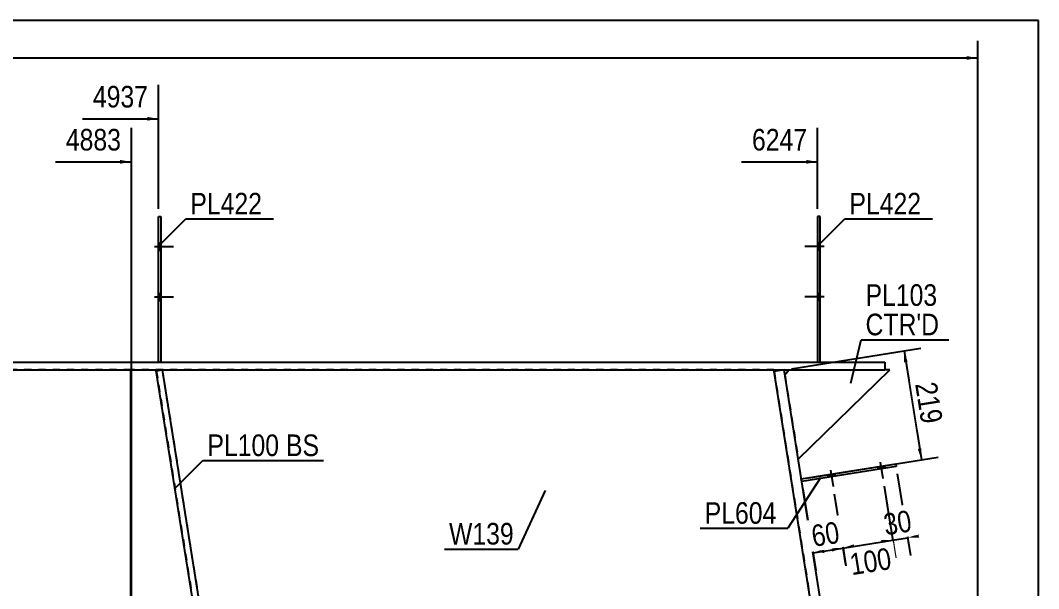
# Model space of a CAD drawing. Header units: millimetres. Extents: x -346 to 56, y -191 to 86.
# Drawn here: x -78.5 to 56.4, y 11 to 86.3 of the extents above; entities that cross this region are included whole.
import ezdxf

# ---------------------------------------------------------------- set-up
doc = ezdxf.new("R2010")
doc.units = ezdxf.units.MM
doc.linetypes.add('DXK_LINE_DOT1', pattern=[1.8814, 0.9407, -0.9407])
doc.styles.add('Arial Narrow', font='ARIALN.TTF', dxfattribs={"height": 0.2})

# ---------------------------------------------------------------- blocks, each defined once
blk = doc.blocks.new('Unknown-623384984-1210')
at = {"color": 5, "linetype": 'Continuous'}
for p, q in [((56.42, 86.29), (-343.58, 86.29)), ((56.42, -190.71), (56.42, 86.29))]:
    blk.add_line(p, q, dxfattribs=at)
blk = doc.blocks.new('Part-623384984-1650 - 1231')
at = {"color": 2, "linetype": 'Continuous'}
for p, q in [((22.79, 39.34), (23.35, 40)), ((24.57, 28.15), (36.69, 40)), ((36.69, 40), (36.03, 40))]:
    blk.add_line(p, q, dxfattribs=at)
at = {"color": 7, "linetype": 'DXK_LINE_DOT1'}
for p, q in [((22.79, 39.34), (24.57, 28.15)), ((23.35, 40), (36.03, 40))]:
    blk.add_line(p, q, dxfattribs=at)
blk = doc.blocks.new('Part-623384984-1256 - 1231')
at = {"color": 2, "linetype": 'Continuous'}
for p, q in [((-63.82, -40), (-63.82, 40)), ((21.37, 39.78), (21.34, 40))]:
    blk.add_line(p, q, dxfattribs=at)
at = {"color": 7, "linetype": 'DXK_LINE_DOT1'}
for p, q in [((21.34, 40), (-63.82, 40)), ((21.37, 39.78), (31.64, -24.82)), ((31.64, -24.82), (-63.82, -40))]:
    blk.add_line(p, q, dxfattribs=at)
blk = doc.blocks.new('Part-623384984-1278 - 1231')
at = {"color": 2, "linetype": 'Continuous'}
for p, q in [((-60.16, 41), (-60.16, 60.33)), ((-60.16, 60.33), (-59.83, 60.33)), ((-59.83, 60.33), (-59.83, 41))]:
    blk.add_line(p, q, dxfattribs=at)
at = {"color": 7, "linetype": 'DXK_LINE_DOT1'}
blk.add_line((-59.83, 41), (-60.16, 41), dxfattribs=at)
blk = doc.blocks.new('Part-623384984-1553 - 1231')
at = {"color": 2, "linetype": 'Continuous'}
for p, q in [((-60.46, 39.87), (-59.67, 40)), ((-48.15, -37.51), (-60.46, 39.87)), ((-59.67, 40), (-47.36, -37.38))]:
    blk.add_line(p, q, dxfattribs=at)
blk = doc.blocks.new('Part-623384984-1774 - 1231')
at = {"color": 2, "linetype": 'Continuous'}
for p, q in [((27.47, 60.33), (27.14, 60.33)), ((27.14, 60.33), (27.14, 41)), ((27.47, 41), (27.47, 60.33))]:
    blk.add_line(p, q, dxfattribs=at)
at = {"color": 7, "linetype": 'DXK_LINE_DOT1'}
blk.add_line((27.14, 41), (27.47, 41), dxfattribs=at)
blk = doc.blocks.new('Part-623384984-1443 - 1231')
at = {"color": 2, "linetype": 'Continuous'}
for p, q in [((-178.66, 41), (36.03, 41)), ((36.03, 41), (36.03, 40)), ((-178.66, 40), (36.03, 40))]:
    blk.add_line(p, q, dxfattribs=at)
blk = doc.blocks.new('Part-623384984-1487 - 1231')
at = {"color": 2, "linetype": 'Continuous'}
blk.add_line((-189.31, 40), (-189.31, -20), dxfattribs=at)
at = {"color": 7, "linetype": 'DXK_LINE_DOT1'}
for p, q in [((-63.82, 40), (-189.31, 40)), ((-63.82, -40), (-63.82, 40)), ((-189.31, -20), (-63.82, -40))]:
    blk.add_line(p, q, dxfattribs=at)
blk = doc.blocks.new('Part-623384984-1575 - 1231')
at = {"color": 7, "linetype": 'DXK_LINE_DOT1'}
for p, q in [((-59.67, 40), (-60.46, 39.87)), ((-60.46, 39.87), (-48.15, -37.51)), ((-59.67, 40), (-47.36, -37.38))]:
    blk.add_line(p, q, dxfattribs=at)
blk = doc.blocks.new('Part-623384984-1597 - 1231')
at = {"color": 2, "linetype": 'Continuous'}
for p, q in [((22.69, 39.99), (21.37, 39.78)), ((31.64, -24.82), (21.37, 39.78)), ((32.96, -24.61), (22.69, 39.99))]:
    blk.add_line(p, q, dxfattribs=at)
at = {"color": 7, "linetype": 'DXK_LINE_DOT1'}
blk.add_line((32.96, -24.61), (31.64, -24.82), dxfattribs=at)
blk = doc.blocks.new('Bolt-623384984-1839 - 1231')
at = {"linetype": 'Continuous'}
for points in [[(-59.83, 55.87), (-59.83, 56.8), (-60.16, 56.8), (-60.16, 55.87)], [(-59.83, 55.87), (-59.83, 56.8), (-60.16, 56.8), (-60.16, 55.87)], [(-59.83, 49.2), (-59.83, 50.13), (-60.16, 50.13), (-60.16, 49.2)], [(-59.83, 49.2), (-59.83, 50.13), (-60.16, 50.13), (-60.16, 49.2)]]:
    blk.add_hatch(color=3, dxfattribs=at).paths.add_polyline_path(points)
at = {"color": 3, "linetype": 'Continuous'}
for p, q in [((-60.16, 56.8), (-59.83, 56.8)), ((-60.16, 56.8), (-59.83, 56.8)), ((-60.7, 56.33), (-58.16, 56.33)), ((-60.7, 56.33), (-58.16, 56.33)), ((-60.16, 55.87), (-59.83, 55.87)), ((-60.16, 55.87), (-59.83, 55.87)), ((-60.16, 50.13), (-59.83, 50.13)), ((-60.16, 50.13), (-59.83, 50.13)), ((-60.7, 49.67), (-58.16, 49.67)), ((-60.7, 49.67), (-58.16, 49.67)), ((-60.16, 49.2), (-59.83, 49.2)), ((-60.16, 49.2), (-59.83, 49.2))]:
    blk.add_line(p, q, dxfattribs=at)
blk = doc.blocks.new('Bolt-623384984-8256 - 1231')
at = {"linetype": 'Continuous'}
for points in [[(27.47, 55.87), (27.47, 56.8), (27.14, 56.8), (27.14, 55.87)], [(27.47, 55.87), (27.47, 56.8), (27.14, 56.8), (27.14, 55.87)], [(27.47, 49.2), (27.47, 50.13), (27.14, 50.13), (27.14, 49.2)], [(27.47, 49.2), (27.47, 50.13), (27.14, 50.13), (27.14, 49.2)]]:
    blk.add_hatch(color=3, dxfattribs=at).paths.add_polyline_path(points)
at = {"color": 3, "linetype": 'Continuous'}
for p, q in [((27.47, 56.8), (27.14, 56.8)), ((27.47, 56.8), (27.14, 56.8)), ((28.01, 56.33), (25.47, 56.33)), ((28.01, 56.33), (25.47, 56.33)), ((27.47, 55.87), (27.14, 55.87)), ((27.47, 55.87), (27.14, 55.87)), ((27.47, 50.13), (27.14, 50.13)), ((27.47, 50.13), (27.14, 50.13)), ((28.01, 49.67), (25.47, 49.67)), ((28.01, 49.67), (25.47, 49.67)), ((27.47, 49.2), (27.14, 49.2)), ((27.47, 49.2), (27.14, 49.2))]:
    blk.add_line(p, q, dxfattribs=at)
blk = doc.blocks.new('Part-623384984-9106 - 1231')
at = {"color": 2, "linetype": 'Continuous'}
for p, q in [((24.98, 25.55), (37.49, 27.54)), ((37.55, 27.21), (25.04, 25.22)), ((37.49, 27.54), (37.55, 27.21))]:
    blk.add_line(p, q, dxfattribs=at)
at = {"color": 7, "linetype": 'DXK_LINE_DOT1'}
blk.add_line((25.04, 25.22), (24.98, 25.55), dxfattribs=at)
blk = doc.blocks.new('Bolt-623384984-9107 - 1231')
at = {"linetype": 'Continuous'}
for points in [[(35.11, 26.82), (36.03, 26.97), (35.98, 27.3), (35.06, 27.15)], [(35.11, 26.82), (36.03, 26.97), (35.98, 27.3), (35.06, 27.15)], [(28.53, 25.77), (29.45, 25.92), (29.4, 26.25), (28.47, 26.1)], [(28.53, 25.77), (29.45, 25.92), (29.4, 26.25), (28.47, 26.1)]]:
    blk.add_hatch(color=3, dxfattribs=at).paths.add_polyline_path(points)
at = {"color": 3, "linetype": 'Continuous'}
for p, q in [((35.06, 27.15), (35.11, 26.82)), ((35.06, 27.15), (35.11, 26.82)), ((35.44, 27.75), (35.78, 25.58)), ((35.44, 27.75), (35.78, 25.58)), ((35.98, 27.3), (36.03, 26.97)), ((35.98, 27.3), (36.03, 26.97)), ((28.47, 26.1), (28.53, 25.77)), ((28.47, 26.1), (28.53, 25.77)), ((28.85, 26.7), (29.2, 24.53)), ((28.85, 26.7), (29.2, 24.53)), ((29.4, 26.25), (29.45, 25.92)), ((29.4, 26.25), (29.45, 25.92))]:
    blk.add_line(p, q, dxfattribs=at)
blk = doc.blocks.new('StraightDimension-623384984-6025 - 1231')
at = {"linetype": 'Continuous'}
blk.add_hatch(color=7, dxfattribs=at).paths.add_polyline_path([(25.64, 67.8), (27.14, 67.55), (25.64, 67.3)])
at = {"color": 7, "linetype": 'Continuous'}
for p, q in [((27.14, 61.33), (27.14, 72.05)), ((17.08, 67.55), (27.14, 67.55))]:
    blk.add_line(p, q, dxfattribs=at)
at = {"color": 0}
blk.add_wipeout([(26.37, 68.45), (26.37, 72.65), (17.85, 72.65), (17.85, 68.45)], dxfattribs=at)
at = {"color": 3, "style": 'Arial Narrow'}
blk.add_text('6247', height=2.863, dxfattribs=at).set_placement((18.45, 69.05))
blk = doc.blocks.new('StraightDimension-623384984-2073 - 1231')
at = {"linetype": 'Continuous'}
blk.add_hatch(color=7, dxfattribs=at).paths.add_polyline_path([(46.87, 81.56), (48.37, 81.31), (46.87, 81.06)])
at = {"color": 7, "linetype": 'Continuous'}
for p, q in [((48.37, -22.85), (48.37, 83.56)), ((-326.82, 81.31), (48.37, 81.31))]:
    blk.add_line(p, q, dxfattribs=at)
blk = doc.blocks.new('StraightDimension-623384984-6027 - 1231')
at = {"linetype": 'Continuous'}
blk.add_hatch(color=7, dxfattribs=at).paths.add_polyline_path([(-65.25, 67.8), (-63.75, 67.55), (-65.25, 67.3)])
at = {"color": 7, "linetype": 'Continuous'}
for p, q in [((-63.75, -39.48), (-63.75, 72.05)), ((-73.81, 67.55), (-63.75, 67.55))]:
    blk.add_line(p, q, dxfattribs=at)
at = {"color": 0}
blk.add_wipeout([(-64.52, 68.45), (-64.52, 72.65), (-73.03, 72.65), (-73.03, 68.45)], dxfattribs=at)
at = {"color": 3, "style": 'Arial Narrow'}
blk.add_text('4883', height=2.863, dxfattribs=at).set_placement((-72.43, 69.05))
blk = doc.blocks.new('StraightDimension-623384984-6026 - 1231')
at = {"linetype": 'Continuous'}
blk.add_hatch(color=7, dxfattribs=at).paths.add_polyline_path([(-61.66, 73.5), (-60.16, 73.25), (-61.66, 73)])
at = {"color": 7, "linetype": 'Continuous'}
for p, q in [((-60.16, 61.33), (-60.16, 77.75)), ((-70.22, 73.25), (-60.16, 73.25))]:
    blk.add_line(p, q, dxfattribs=at)
at = {"color": 0}
blk.add_wipeout([(-60.94, 74.15), (-60.94, 78.35), (-69.45, 78.35), (-69.45, 74.15)], dxfattribs=at)
at = {"color": 3, "style": 'Arial Narrow'}
blk.add_text('4937', height=2.863, dxfattribs=at).set_placement((-68.85, 74.75))
blk = doc.blocks.new('StraightDimension-623384984-9951 - 1231')
at = {"linetype": 'Continuous'}
for points in [[(40.57, 17.74), (39.05, 17.75), (40.49, 18.24)], [(35.55, 17.45), (37.07, 17.44), (35.63, 16.96)]]:
    blk.add_hatch(color=7, dxfattribs=at).paths.add_polyline_path(points)
at = {"color": 7, "linetype": 'Continuous'}
for p, q in [((37.7, 26.22), (39.43, 15.38)), ((35.94, 24.59), (37.45, 15.07)), ((37.07, 17.44), (39.05, 17.75))]:
    blk.add_line(p, q, dxfattribs=at)
at = {"color": 0}
blk.add_wipeout([(40.44, 18.13), (39.78, 22.28), (34.98, 21.51), (35.64, 17.36)], dxfattribs=at)
at = {"color": 3, "style": 'Arial Narrow'}
blk.add_text('30', height=2.863, rotation=9.0355, dxfattribs=at).set_placement((36.14, 18.05))
blk = doc.blocks.new('StraightDimension-623384984-9952 - 1231')
at = {"linetype": 'Continuous'}
for points in [[(32.01, 16.38), (30.49, 16.39), (31.93, 16.88)], [(35.55, 17.45), (37.07, 17.44), (35.63, 16.96)]]:
    blk.add_hatch(color=7, dxfattribs=at).paths.add_polyline_path(points)
at = {"color": 7, "linetype": 'Continuous'}
for p, q in [((35.94, 24.59), (37.43, 15.22)), ((29.35, 23.54), (30.84, 14.17)), ((30.49, 16.39), (37.07, 17.44))]:
    blk.add_line(p, q, dxfattribs=at)
at = {"color": 0}
blk.add_wipeout([(37.77, 13.15), (37.11, 17.29), (30.51, 16.24), (31.16, 12.1)], dxfattribs=at)
at = {"color": 3, "style": 'Arial Narrow'}
blk.add_text('100', height=2.863, rotation=9.0355, dxfattribs=at).set_placement((31.66, 12.78))
blk = doc.blocks.new('StraightDimension-623384984-9953 - 1231')
at = {"linetype": 'Continuous'}
for points in [[(28.06, 15.75), (26.54, 15.77), (27.98, 16.25)], [(28.97, 16.41), (30.49, 16.39), (29.05, 15.91)]]:
    blk.add_hatch(color=7, dxfattribs=at).paths.add_polyline_path(points)
at = {"color": 7, "linetype": 'Continuous'}
for p, q in [((25.19, 24.23), (26.92, 13.4)), ((29.35, 23.54), (30.87, 14.02)), ((26.54, 15.77), (30.49, 16.39))]:
    blk.add_line(p, q, dxfattribs=at)
at = {"color": 0}
blk.add_wipeout([(30.89, 16.61), (30.23, 20.76), (25.43, 19.99), (26.09, 15.85)], dxfattribs=at)
at = {"color": 3, "style": 'Arial Narrow'}
blk.add_text('60', height=2.863, rotation=9.0355, dxfattribs=at).set_placement((26.59, 16.53))
blk = doc.blocks.new('StraightDimension-623384984-9978 - 1231')
at = {"linetype": 'Continuous'}
for points in [[(38.58, 40.99), (38.59, 42.51), (39.07, 41.07)], [(40.9, 29.6), (40.89, 28.08), (40.41, 29.52)]]:
    blk.add_hatch(color=7, dxfattribs=at).paths.add_polyline_path(points)
at = {"color": 7, "linetype": 'Continuous'}
for p, q in [((23.68, 40.14), (40.81, 42.87)), ((38.59, 42.51), (40.89, 28.08)), ((25.97, 25.7), (43.11, 28.43))]:
    blk.add_line(p, q, dxfattribs=at)
at = {"color": 0}
blk.add_wipeout([(40.41, 32.02), (44.56, 32.68), (43.51, 39.28), (39.36, 38.62)], dxfattribs=at)
at = {"color": 3, "style": 'Arial Narrow'}
blk.add_text('219', height=2.863, rotation=-80.9647, dxfattribs=at).set_placement((40.05, 38.12))
blk = doc.blocks.new('Mark-623384984-1251 - 1231')
at = {"color": 0}
blk.add_wipeout([(-13.1, 16.85), (-13.1, 19.85), (-21.68, 19.85), (-21.68, 16.85)], dxfattribs=at)
blk.add_wipeout([(-13.1, 16.85), (-13.1, 19.85), (-21.68, 19.85), (-21.68, 16.85)], dxfattribs=at)
at = {"color": 7, "linetype": 'Continuous'}
for p in [(-8.96, 23.99), (-22.28, 16.25)]:
    blk.add_line(p, (-12.5, 16.25), dxfattribs=at)
at = {"color": 3, "style": 'Arial Narrow'}
blk.add_text('W139', height=2.863, dxfattribs=at).set_placement((-21.68, 16.85))
blk = doc.blocks.new('Mark-623384984-1646 - 1231')
at = {"color": 0}
for points in [[(43, 48.47), (43, 51.47), (33.49, 51.47), (33.49, 48.47)], [(43.25, 44.57), (43.25, 47.57), (33.49, 47.57), (33.49, 44.57)]]:
    blk.add_wipeout(points, dxfattribs=at)
for points in [[(43, 48.47), (43, 51.47), (33.49, 51.47), (33.49, 48.47)], [(43.25, 44.57), (43.25, 47.57), (33.49, 47.57), (33.49, 44.57)]]:
    blk.add_wipeout(points, dxfattribs=at)
at = {"color": 7, "linetype": 'Continuous'}
for p, q in [((31.54, 38.23), (32.89, 43.97)), ((32.89, 43.97), (44.5, 43.97))]:
    blk.add_line(p, q, dxfattribs=at)
at = {"color": 3, "style": 'Arial Narrow'}
blk.add_text('PL103', height=2.863, dxfattribs=at).set_placement((33.49, 48.47))
at = {"color": 1, "style": 'Arial Narrow'}
blk.add_text("CTR'D", height=2.863, dxfattribs=at).set_placement((33.49, 44.57))
blk = doc.blocks.new('MarkSet-623384984-2576 - 1231')
at = {"color": 0}
for points in [[(-44.17, 28.57), (-44.17, 31.57), (-53.68, 31.57), (-53.68, 28.57)], [(-38.89, 28.57), (-38.89, 31.57), (-43.27, 31.57), (-43.27, 28.57)]]:
    blk.add_wipeout(points, dxfattribs=at)
for points in [[(-44.17, 28.57), (-44.17, 31.57), (-53.68, 31.57), (-53.68, 28.57)], [(-38.89, 28.57), (-38.89, 31.57), (-43.27, 31.57), (-43.27, 28.57)]]:
    blk.add_wipeout(points, dxfattribs=at)
at = {"color": 7, "linetype": 'Continuous'}
for p, q in [((-57.81, 24.44), (-54.28, 27.97)), ((-54.28, 27.97), (-38.29, 27.97))]:
    blk.add_line(p, q, dxfattribs=at)
at = {"color": 3, "style": 'Arial Narrow'}
for s, p in [('PL100', (-53.68, 28.57)), ('BS', (-43.27, 28.57))]:
    blk.add_text(s, height=2.863, dxfattribs=at).set_placement(p)
blk = doc.blocks.new('Mark-623384984-5080 - 1231')
at = {"color": 0}
blk.add_wipeout([(-46.44, 60.58), (-46.44, 63.58), (-55.94, 63.58), (-55.94, 60.58)], dxfattribs=at)
blk.add_wipeout([(-46.44, 60.58), (-46.44, 63.58), (-55.94, 63.58), (-55.94, 60.58)], dxfattribs=at)
at = {"color": 7, "linetype": 'Continuous'}
for p, q in [((-60.08, 56.45), (-56.54, 59.98)), ((-56.54, 59.98), (-44.94, 59.98))]:
    blk.add_line(p, q, dxfattribs=at)
at = {"color": 3, "style": 'Arial Narrow'}
blk.add_text('PL422', height=2.863, dxfattribs=at).set_placement((-55.94, 60.58))
blk = doc.blocks.new('Mark-623384984-5084 - 1231')
at = {"color": 0}
blk.add_wipeout([(40.87, 60.58), (40.87, 63.58), (31.36, 63.58), (31.36, 60.58)], dxfattribs=at)
blk.add_wipeout([(40.87, 60.58), (40.87, 63.58), (31.36, 63.58), (31.36, 60.58)], dxfattribs=at)
at = {"color": 7, "linetype": 'Continuous'}
for p, q in [((27.23, 56.45), (30.76, 59.98)), ((30.76, 59.98), (42.37, 59.98))]:
    blk.add_line(p, q, dxfattribs=at)
at = {"color": 3, "style": 'Arial Narrow'}
blk.add_text('PL422', height=2.863, dxfattribs=at).set_placement((31.36, 60.58))
blk = doc.blocks.new('Mark-623384984-9113 - 1231')
at = {"color": 7, "linetype": 'Continuous'}
blk.add_line((27.52, 25.7), (23.19, 19), dxfattribs=at)
at = {"color": 0}
blk.add_wipeout([(21.69, 19.6), (21.69, 22.6), (12.19, 22.6), (12.19, 19.6)], dxfattribs=at)
blk.add_wipeout([(21.69, 19.6), (21.69, 22.6), (12.19, 22.6), (12.19, 19.6)], dxfattribs=at)
at = {"color": 7, "linetype": 'Continuous'}
blk.add_line((11.59, 19), (23.19, 19), dxfattribs=at)
at = {"color": 3, "style": 'Arial Narrow'}
blk.add_text('PL604', height=2.863, dxfattribs=at).set_placement((12.19, 19.6))

msp = doc.modelspace()

# ---------------------------------------------------------------- block references
for name in ['Unknown-623384984-1210', 'Part-623384984-1278 - 1231', 'Part-623384984-1774 - 1231', 'Bolt-623384984-1839 - 1231', 'Bolt-623384984-8256 - 1231', 'Part-623384984-1443 - 1231', 'Part-623384984-1487 - 1231', 'Part-623384984-1256 - 1231', 'Part-623384984-1553 - 1231', 'Part-623384984-1575 - 1231', 'Part-623384984-1597 - 1231', 'Part-623384984-1650 - 1231', 'Part-623384984-9106 - 1231', 'Bolt-623384984-9107 - 1231']:
    msp.add_blockref(name, (0, 0))

# ---------------------------------------------------------------- next in the draw order: block references
msp.add_blockref('StraightDimension-623384984-6025 - 1231', (0, 0))

# ---------------------------------------------------------------- next in the draw order: block references
msp.add_blockref('StraightDimension-623384984-2073 - 1231', (0, 0))

# ---------------------------------------------------------------- next in the draw order: block references
for name in ['StraightDimension-623384984-6027 - 1231', 'Mark-623384984-5084 - 1231', 'MarkSet-623384984-2576 - 1231', 'StraightDimension-623384984-9951 - 1231', 'Mark-623384984-1251 - 1231']:
    msp.add_blockref(name, (0, 0))

# ---------------------------------------------------------------- next in the draw order: block references
for name in ['StraightDimension-623384984-6026 - 1231', 'StraightDimension-623384984-9978 - 1231', 'StraightDimension-623384984-9952 - 1231']:
    msp.add_blockref(name, (0, 0))

# ---------------------------------------------------------------- next in the draw order: block references
for name in ['Mark-623384984-5080 - 1231', 'Mark-623384984-1646 - 1231', 'StraightDimension-623384984-9953 - 1231']:
    msp.add_blockref(name, (0, 0))

# ---------------------------------------------------------------- next in the draw order: block references
msp.add_blockref('Mark-623384984-9113 - 1231', (0, 0))

doc.saveas('drawing.dxf')
